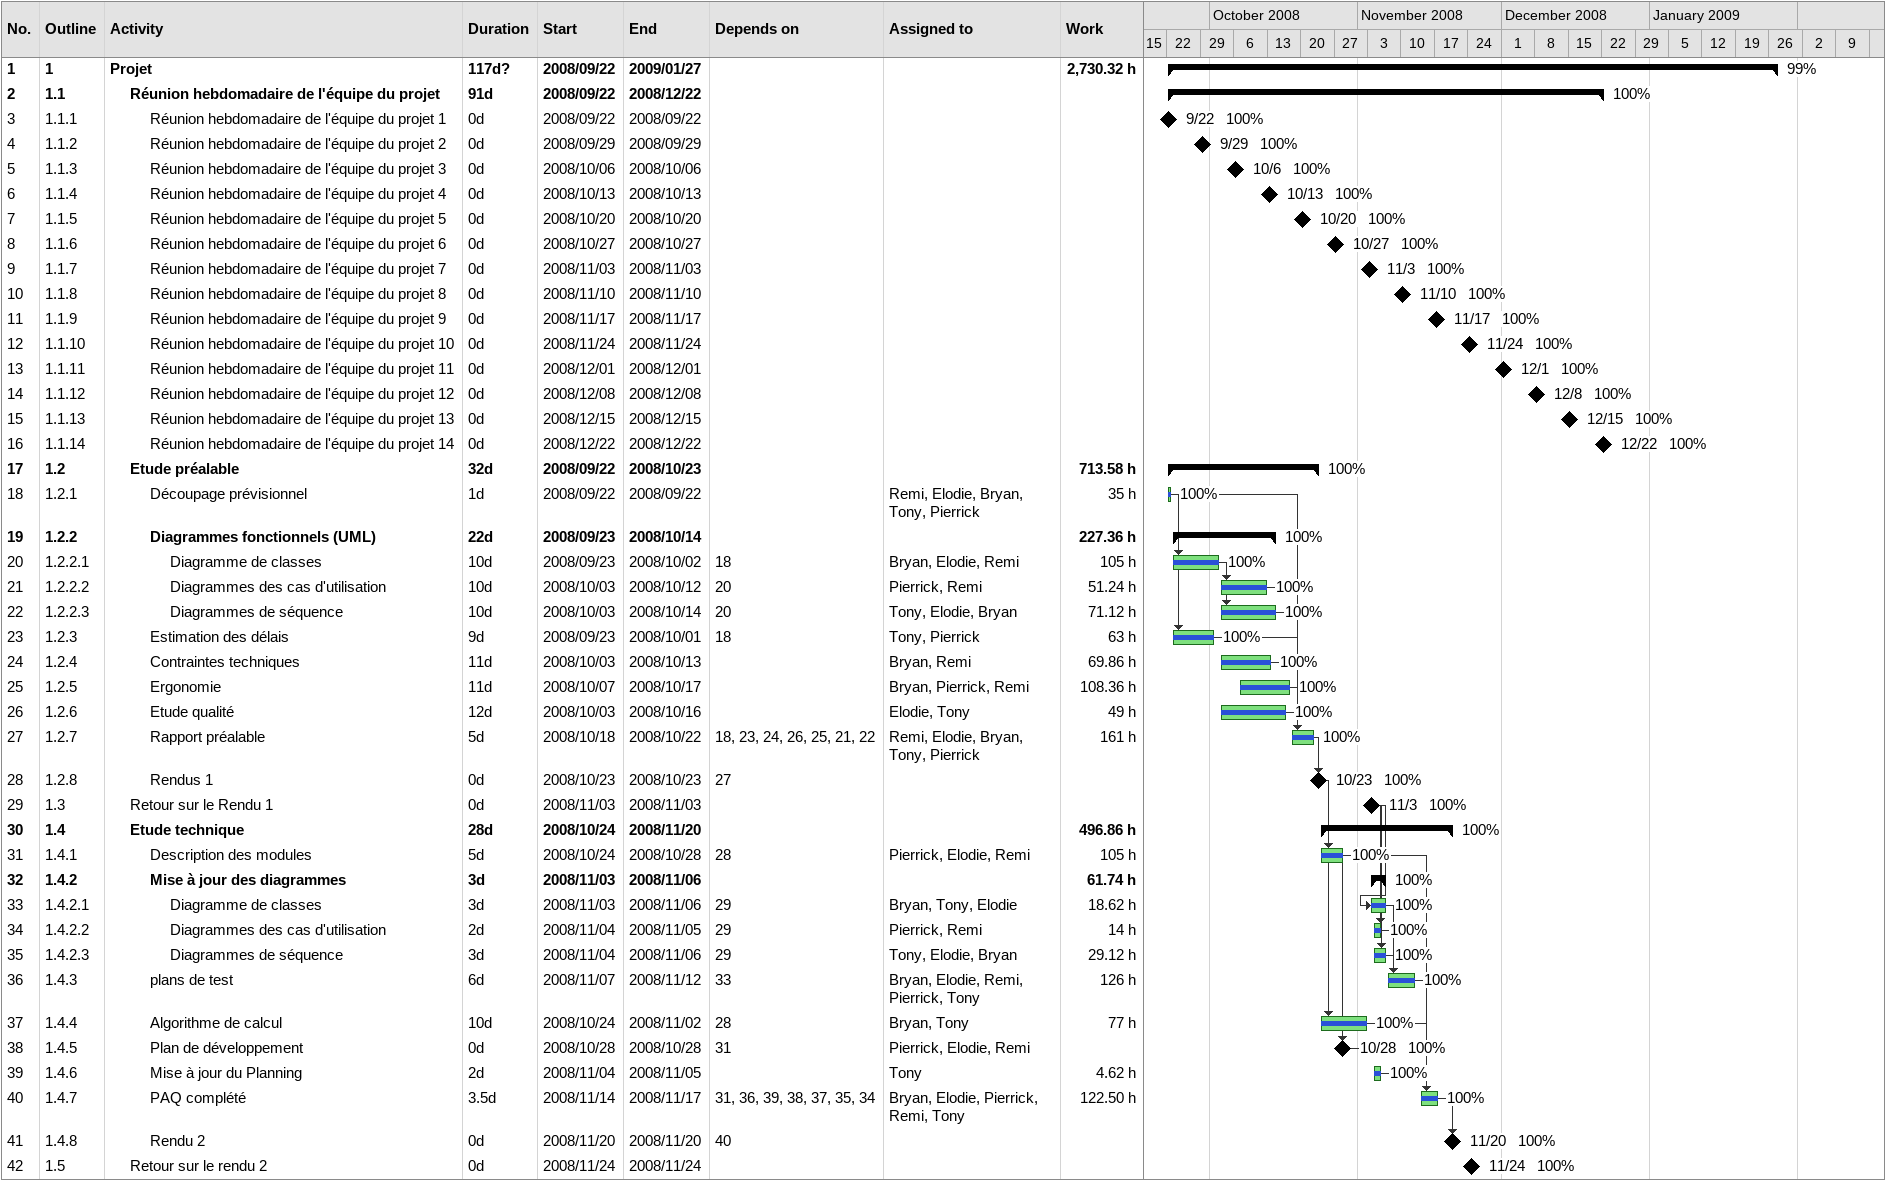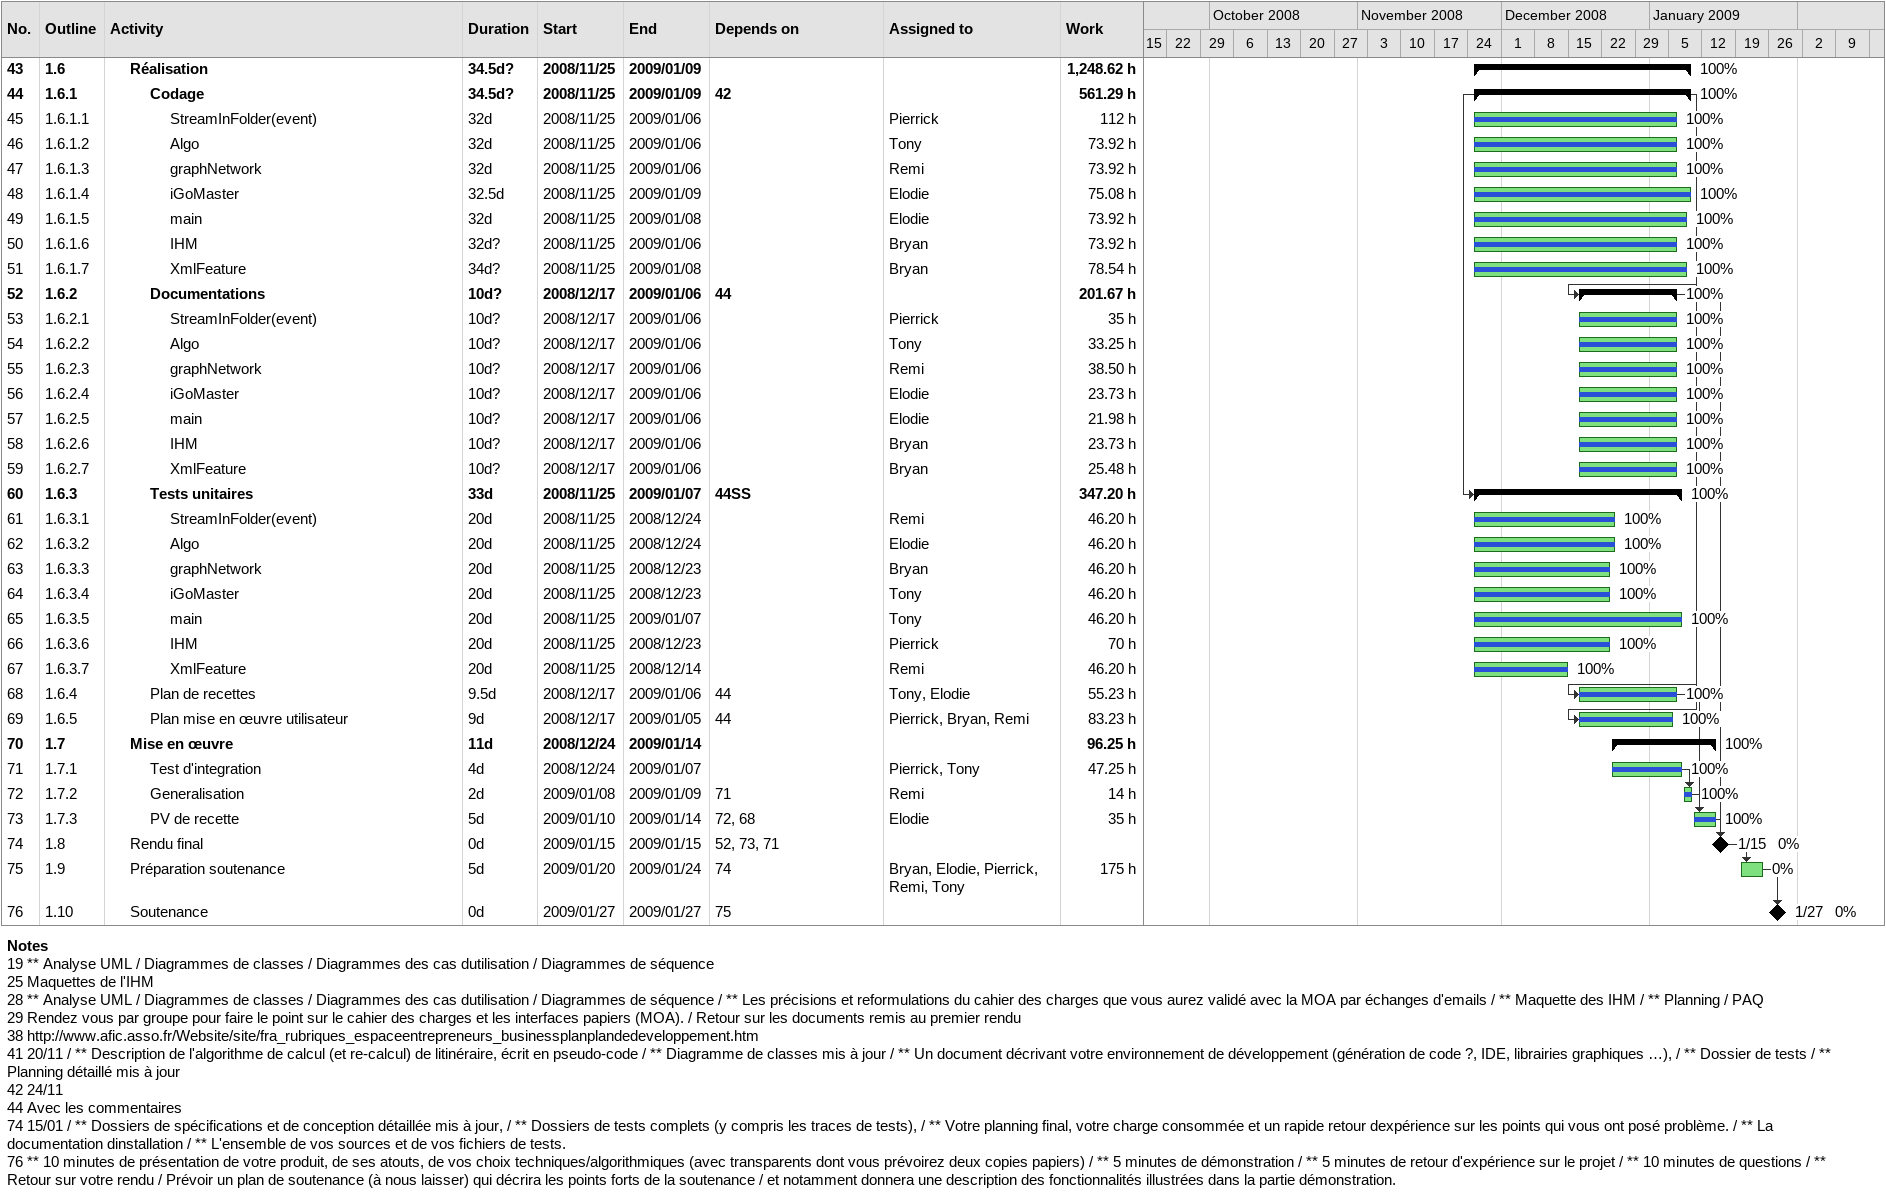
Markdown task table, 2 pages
| ID | WBS | Task | Duration | Start | Finish | Predecessors | Resources | % complete | Work (h) |
|---|---|---|---|---|---|---|---|---|---|
| 1 | 1 | **Projet** | 117d? | 2008-09-22 | 2009-01-27 |  |  | 99 | 2730.32 |
| 2 | 1.1 | **Réunion hebdomadaire de l'équipe du projet** | 91d | 2008-09-22 | 2008-12-22 |  |  | 100 |  |
| 3 | 1.1.1 | Réunion hebdomadaire de l'équipe du projet 1 | 0d | 2008-09-22 | 2008-09-22 |  |  | 100 |  |
| 4 | 1.1.2 | Réunion hebdomadaire de l'équipe du projet 2 | 0d | 2008-09-29 | 2008-09-29 |  |  | 100 |  |
| 5 | 1.1.3 | Réunion hebdomadaire de l'équipe du projet 3 | 0d | 2008-10-06 | 2008-10-06 |  |  | 100 |  |
| 6 | 1.1.4 | Réunion hebdomadaire de l'équipe du projet 4 | 0d | 2008-10-13 | 2008-10-13 |  |  | 100 |  |
| 7 | 1.1.5 | Réunion hebdomadaire de l'équipe du projet 5 | 0d | 2008-10-20 | 2008-10-20 |  |  | 100 |  |
| 8 | 1.1.6 | Réunion hebdomadaire de l'équipe du projet 6 | 0d | 2008-10-27 | 2008-10-27 |  |  | 100 |  |
| 9 | 1.1.7 | Réunion hebdomadaire de l'équipe du projet 7 | 0d | 2008-11-03 | 2008-11-03 |  |  | 100 |  |
| 10 | 1.1.8 | Réunion hebdomadaire de l'équipe du projet 8 | 0d | 2008-11-10 | 2008-11-10 |  |  | 100 |  |
| 11 | 1.1.9 | Réunion hebdomadaire de l'équipe du projet 9 | 0d | 2008-11-17 | 2008-11-17 |  |  | 100 |  |
| 12 | 1.1.10 | Réunion hebdomadaire de l'équipe du projet 10 | 0d | 2008-11-24 | 2008-11-24 |  |  | 100 |  |
| 13 | 1.1.11 | Réunion hebdomadaire de l'équipe du projet 11 | 0d | 2008-12-01 | 2008-12-01 |  |  | 100 |  |
| 14 | 1.1.12 | Réunion hebdomadaire de l'équipe du projet 12 | 0d | 2008-12-08 | 2008-12-08 |  |  | 100 |  |
| 15 | 1.1.13 | Réunion hebdomadaire de l'équipe du projet 13 | 0d | 2008-12-15 | 2008-12-15 |  |  | 100 |  |
| 16 | 1.1.14 | Réunion hebdomadaire de l'équipe du projet 14 | 0d | 2008-12-22 | 2008-12-22 |  |  | 100 |  |
| 17 | 1.2 | **Etude préalable** | 32d | 2008-09-22 | 2008-10-23 |  |  | 100 | 713.58 |
| 18 | 1.2.1 | Découpage prévisionnel | 1d | 2008-09-22 | 2008-09-22 |  | Remi, Elodie, Bryan, Tony, Pierrick | 100 | 35 |
| 19 | 1.2.2 | **Diagrammes fonctionnels (UML)** | 22d | 2008-09-23 | 2008-10-14 |  |  | 100 | 227.36 |
| 20 | 1.2.2.1 | Diagramme de classes | 10d | 2008-09-23 | 2008-10-02 | 18 | Bryan, Elodie, Remi | 100 | 105 |
| 21 | 1.2.2.2 | Diagrammes des cas d'utilisation | 10d | 2008-10-03 | 2008-10-12 | 20 | Pierrick, Remi | 100 | 51.24 |
| 22 | 1.2.2.3 | Diagrammes de séquence | 10d | 2008-10-03 | 2008-10-14 | 20 | Tony, Elodie, Bryan | 100 | 71.12 |
| 23 | 1.2.3 | Estimation des délais | 9d | 2008-09-23 | 2008-10-01 | 18 | Tony, Pierrick | 100 | 63 |
| 24 | 1.2.4 | Contraintes techniques | 11d | 2008-10-03 | 2008-10-13 |  | Bryan, Remi | 100 | 69.86 |
| 25 | 1.2.5 | Ergonomie | 11d | 2008-10-07 | 2008-10-17 |  | Bryan, Pierrick, Remi | 100 | 108.36 |
| 26 | 1.2.6 | Etude qualité | 12d | 2008-10-03 | 2008-10-16 |  | Elodie, Tony | 100 | 49 |
| 27 | 1.2.7 | Rapport préalable | 5d | 2008-10-18 | 2008-10-22 | 18, 23, 24, 26, 25, 21, 22 | Remi, Elodie, Bryan, Tony, Pierrick | 100 | 161 |
| 28 | 1.2.8 | Rendus 1 | 0d | 2008-10-23 | 2008-10-23 | 27 |  | 100 |  |
| 29 | 1.3 | Retour sur le Rendu 1 | 0d | 2008-11-03 | 2008-11-03 |  |  | 100 |  |
| 30 | 1.4 | **Etude technique** | 28d | 2008-10-24 | 2008-11-20 |  |  | 100 | 496.86 |
| 31 | 1.4.1 | Description des modules | 5d | 2008-10-24 | 2008-10-28 | 28 | Pierrick, Elodie, Remi | 100 | 105 |
| 32 | 1.4.2 | **Mise à jour des diagrammes** | 3d | 2008-11-03 | 2008-11-06 |  |  | 100 | 61.74 |
| 33 | 1.4.2.1 | Diagramme de classes | 3d | 2008-11-03 | 2008-11-06 | 29 | Bryan, Tony, Elodie | 100 | 18.62 |
| 34 | 1.4.2.2 | Diagrammes des cas d'utilisation | 2d | 2008-11-04 | 2008-11-05 | 29 | Pierrick, Remi | 100 | 14 |
| 35 | 1.4.2.3 | Diagrammes de séquence | 3d | 2008-11-04 | 2008-11-06 | 29 | Tony, Elodie, Bryan | 100 | 29.12 |
| 36 | 1.4.3 | plans de test | 6d | 2008-11-07 | 2008-11-12 | 33 | Bryan, Elodie, Remi, Pierrick, Tony | 100 | 126 |
| 37 | 1.4.4 | Algorithme de calcul | 10d | 2008-10-24 | 2008-11-02 | 28 | Bryan, Tony | 100 | 77 |
| 38 | 1.4.5 | Plan de développement | 0d | 2008-10-28 | 2008-10-28 | 31 | Pierrick, Elodie, Remi | 100 |  |
| 39 | 1.4.6 | Mise à jour du Planning | 2d | 2008-11-04 | 2008-11-05 |  | Tony | 100 | 4.62 |
| 40 | 1.4.7 | PAQ complété | 3.5d | 2008-11-14 | 2008-11-17 | 31, 36, 39, 38, 37, 35, 34 | Bryan, Elodie, Pierrick, Remi, Tony | 100 | 122.50 |
| 41 | 1.4.8 | Rendu 2 | 0d | 2008-11-20 | 2008-11-20 | 40 |  | 100 |  |
| 42 | 1.5 | Retour sur le rendu 2 | 0d | 2008-11-24 | 2008-11-24 |  |  | 100 |  |
| 43 | 1.6 | **Réalisation** | 34.5d? | 2008-11-25 | 2009-01-09 |  |  | 100 | 1248.62 |
| 44 | 1.6.1 | **Codage** | 34.5d? | 2008-11-25 | 2009-01-09 | 42 |  | 100 | 561.29 |
| 45 | 1.6.1.1 | StreamInFolder(event) | 32d | 2008-11-25 | 2009-01-06 |  | Pierrick | 100 | 112 |
| 46 | 1.6.1.2 | Algo | 32d | 2008-11-25 | 2009-01-06 |  | Tony | 100 | 73.92 |
| 47 | 1.6.1.3 | graphNetwork | 32d | 2008-11-25 | 2009-01-06 |  | Remi | 100 | 73.92 |
| 48 | 1.6.1.4 | iGoMaster | 32.5d | 2008-11-25 | 2009-01-09 |  | Elodie | 100 | 75.08 |
| 49 | 1.6.1.5 | main | 32d | 2008-11-25 | 2009-01-08 |  | Elodie | 100 | 73.92 |
| 50 | 1.6.1.6 | IHM | 32d? | 2008-11-25 | 2009-01-06 |  | Bryan | 100 | 73.92 |
| 51 | 1.6.1.7 | XmlFeature | 34d? | 2008-11-25 | 2009-01-08 |  | Bryan | 100 | 78.54 |
| 52 | 1.6.2 | **Documentations** | 10d? | 2008-12-17 | 2009-01-06 | 44 |  | 100 | 201.67 |
| 53 | 1.6.2.1 | StreamInFolder(event) | 10d? | 2008-12-17 | 2009-01-06 |  | Pierrick | 100 | 35 |
| 54 | 1.6.2.2 | Algo | 10d? | 2008-12-17 | 2009-01-06 |  | Tony | 100 | 33.25 |
| 55 | 1.6.2.3 | graphNetwork | 10d? | 2008-12-17 | 2009-01-06 |  | Remi | 100 | 38.50 |
| 56 | 1.6.2.4 | iGoMaster | 10d? | 2008-12-17 | 2009-01-06 |  | Elodie | 100 | 23.73 |
| 57 | 1.6.2.5 | main | 10d? | 2008-12-17 | 2009-01-06 |  | Elodie | 100 | 21.98 |
| 58 | 1.6.2.6 | IHM | 10d? | 2008-12-17 | 2009-01-06 |  | Bryan | 100 | 23.73 |
| 59 | 1.6.2.7 | XmlFeature | 10d? | 2008-12-17 | 2009-01-06 |  | Bryan | 100 | 25.48 |
| 60 | 1.6.3 | **Tests unitaires** | 33d | 2008-11-25 | 2009-01-07 | 44SS |  | 100 | 347.20 |
| 61 | 1.6.3.1 | StreamInFolder(event) | 20d | 2008-11-25 | 2008-12-24 |  | Remi | 100 | 46.20 |
| 62 | 1.6.3.2 | Algo | 20d | 2008-11-25 | 2008-12-24 |  | Elodie | 100 | 46.20 |
| 63 | 1.6.3.3 | graphNetwork | 20d | 2008-11-25 | 2008-12-23 |  | Bryan | 100 | 46.20 |
| 64 | 1.6.3.4 | iGoMaster | 20d | 2008-11-25 | 2008-12-23 |  | Tony | 100 | 46.20 |
| 65 | 1.6.3.5 | main | 20d | 2008-11-25 | 2009-01-07 |  | Tony | 100 | 46.20 |
| 66 | 1.6.3.6 | IHM | 20d | 2008-11-25 | 2008-12-23 |  | Pierrick | 100 | 70 |
| 67 | 1.6.3.7 | XmlFeature | 20d | 2008-11-25 | 2008-12-14 |  | Remi | 100 | 46.20 |
| 68 | 1.6.4 | Plan de recettes | 9.5d | 2008-12-17 | 2009-01-06 | 44 | Tony, Elodie | 100 | 55.23 |
| 69 | 1.6.5 | Plan mise en œuvre utilisateur | 9d | 2008-12-17 | 2009-01-05 | 44 | Pierrick, Bryan, Remi | 100 | 83.23 |
| 70 | 1.7 | **Mise en œuvre** | 11d | 2008-12-24 | 2009-01-14 |  |  | 100 | 96.25 |
| 71 | 1.7.1 | Test d'integration | 4d | 2008-12-24 | 2009-01-07 |  | Pierrick, Tony | 100 | 47.25 |
| 72 | 1.7.2 | Generalisation | 2d | 2009-01-08 | 2009-01-09 | 71 | Remi | 100 | 14 |
| 73 | 1.7.3 | PV de recette | 5d | 2009-01-10 | 2009-01-14 | 72, 68 | Elodie | 100 | 35 |
| 74 | 1.8 | Rendu final | 0d | 2009-01-15 | 2009-01-15 | 52, 73, 71 |  | 0 |  |
| 75 | 1.9 | Préparation soutenance | 5d | 2009-01-20 | 2009-01-24 | 74 | Bryan, Elodie, Pierrick, Remi, Tony | 0 | 175 |
| 76 | 1.10 | Soutenance | 0d | 2009-01-27 | 2009-01-27 | 75 |  | 0 |  |

Notes
- 19: ** Analyse UML / Diagrammes de classes / Diagrammes des cas dutilisation / Diagrammes de séquence
- 25: Maquettes de l'IHM
- 28: ** Analyse UML / Diagrammes de classes / Diagrammes des cas dutilisation / Diagrammes de séquence / ** Les précisions et reformulations du cahier des charges que vous aurez validé avec la MOA par échanges d'emails / ** Maquette des IHM / ** Planning / PAQ
- 29: Rendez vous par groupe pour faire le point sur le cahier des charges et les interfaces papiers (MOA). / Retour sur les documents remis au premier rendu
- 38: http://www.afic.asso.fr/Website/site/fra_rubriques_espaceentrepreneurs_businessplanplandedeveloppement.htm
- 41: 20/11 / ** Description de l'algorithme de calcul (et re-calcul) de litinéraire, écrit en pseudo-code / ** Diagramme de classes mis à jour / ** Un document décrivant votre environnement de développement (génération de code ?, IDE, librairies graphiques …), / ** Dossier de tests / ** Planning détaillé mis à jour
- 42: 24/11
- 44: Avec les commentaires
- 74: 15/01 / ** Dossiers de spécifications et de conception détaillée mis à jour, / ** Dossiers de tests complets (y compris les traces de tests), / ** Votre planning final, votre charge consommée et un rapide retour dexpérience sur les points qui vous ont posé problème. / ** La documentation dinstallation / ** L'ensemble de vos sources et de vos fichiers de tests.
- 76: ** 10 minutes de présentation de votre produit, de ses atouts, de vos choix techniques/algorithmiques (avec transparents dont vous prévoirez deux copies papiers) / ** 5 minutes de démonstration / ** 5 minutes de retour d'expérience sur le projet / ** 10 minutes de questions / ** Retour sur votre rendu / Prévoir un plan de soutenance (à nous laisser) qui décrira les points forts de la soutenance / et notamment donnera une description des fonctionnalités illustrées dans la partie démonstration.
